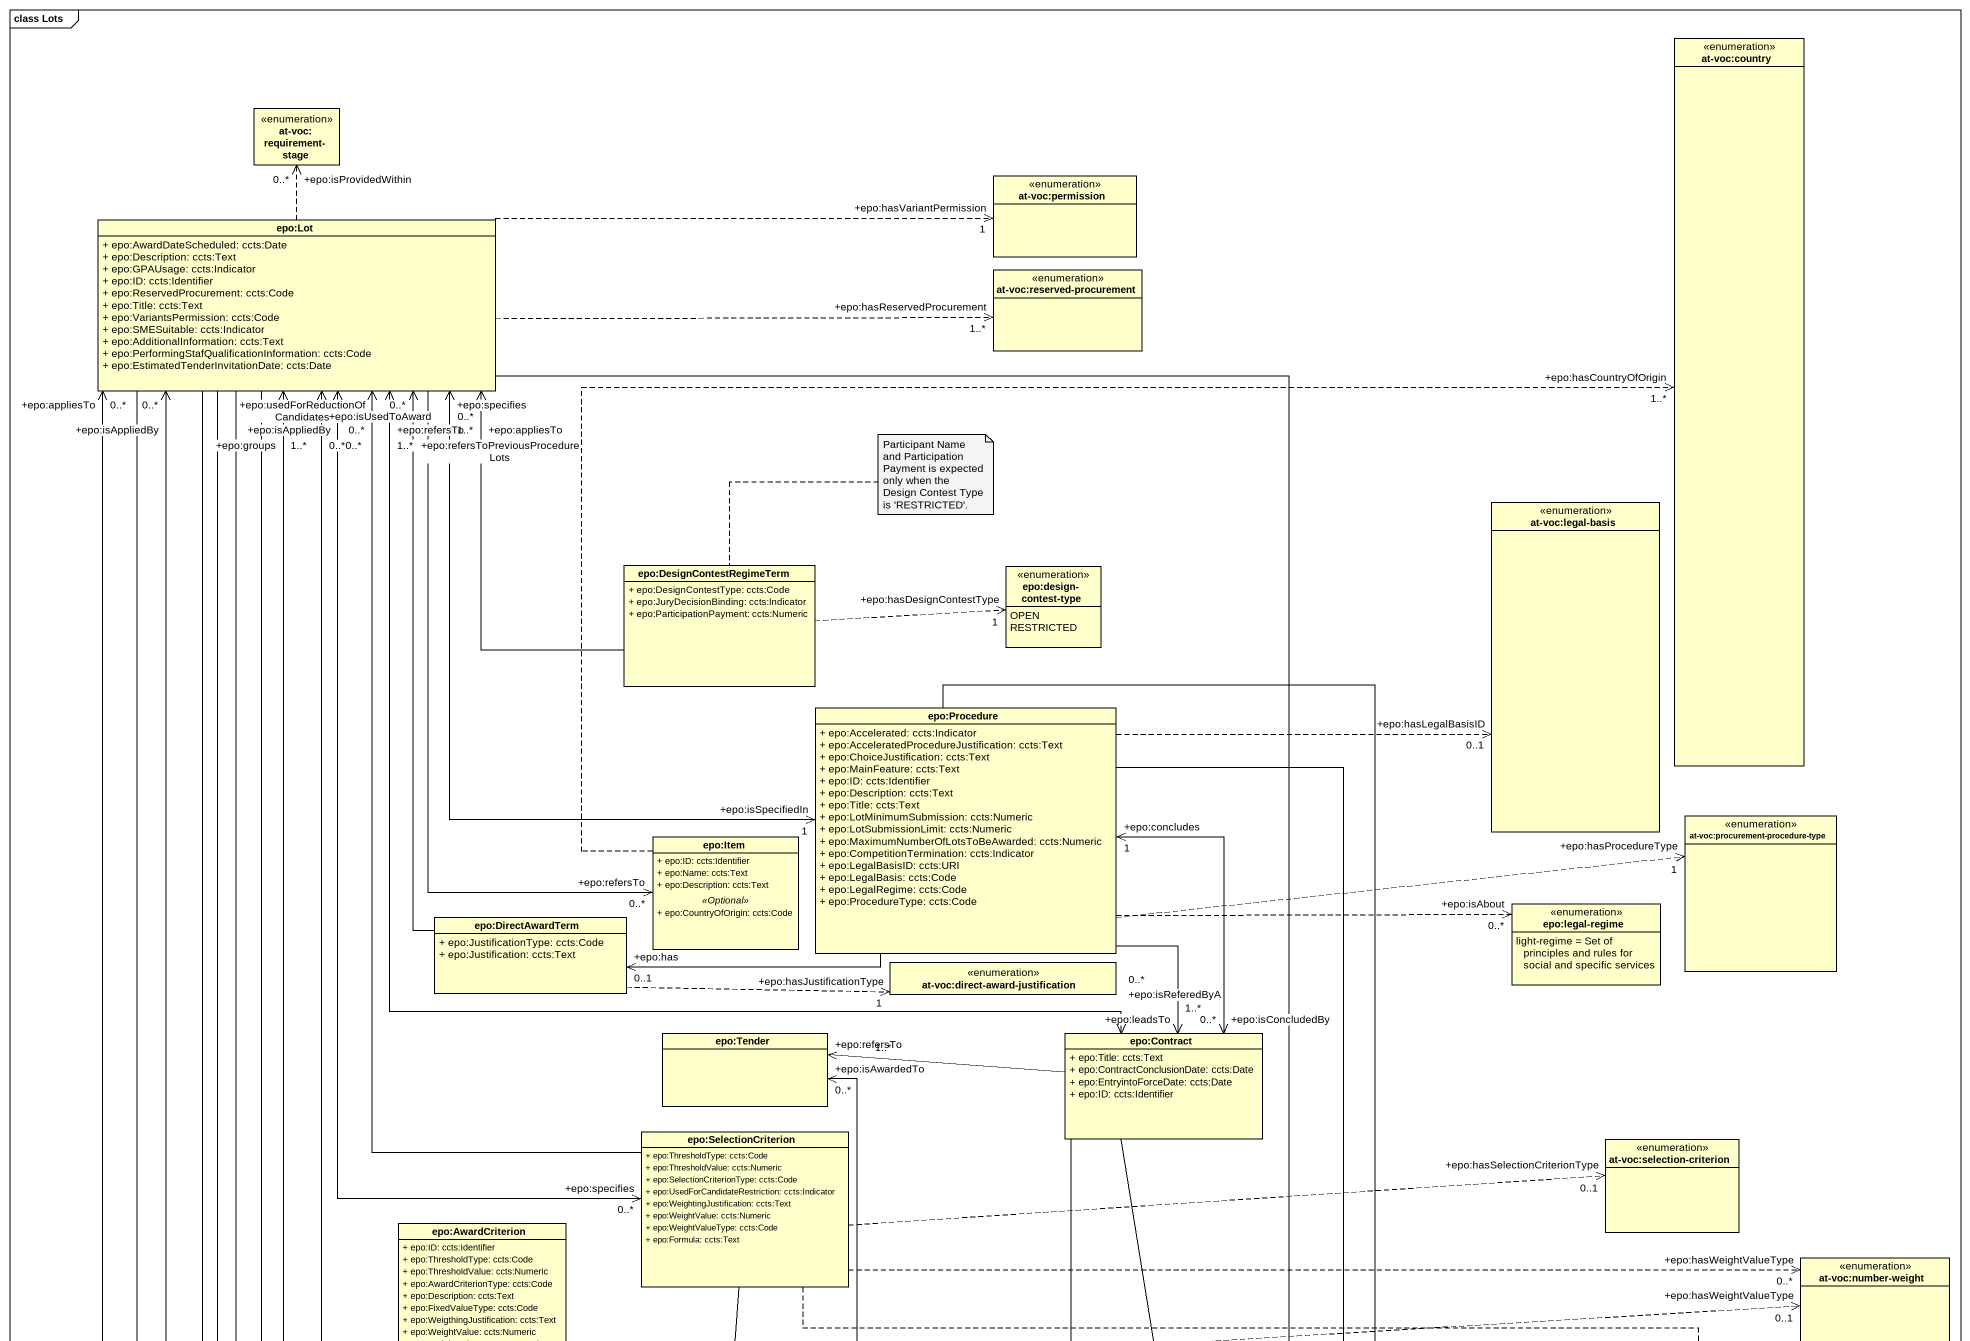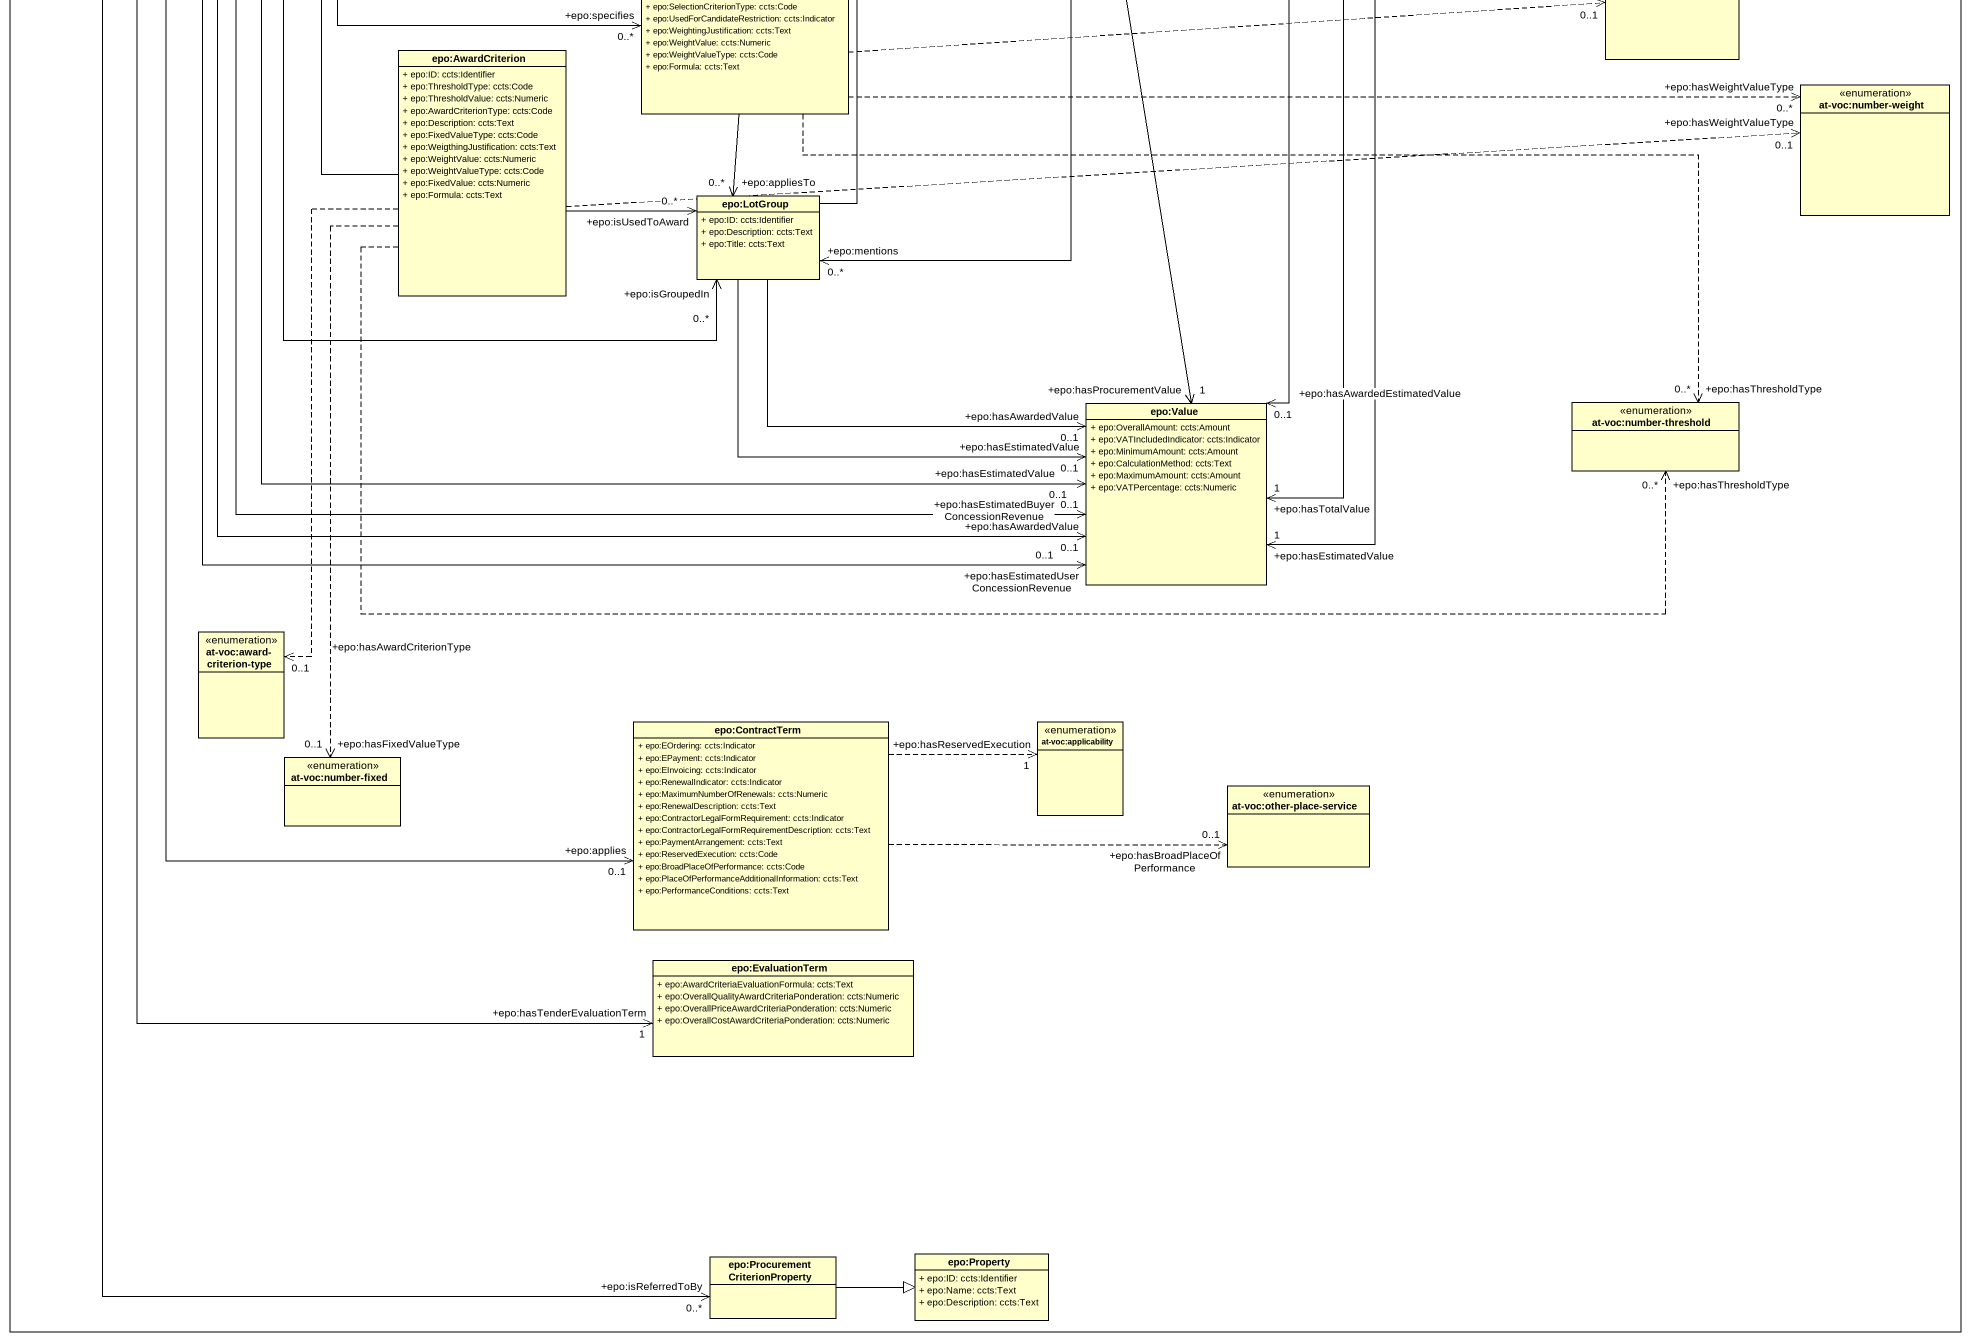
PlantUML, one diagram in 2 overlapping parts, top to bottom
@startuml
mainframe class Lots
hide circle
hide empty members
skinparam classAttributeIconSize 0
enum "at-voc:country" as at_voc_country
enum "at-voc:requirement-stage" as at_voc_requirement_stage
enum "at-voc:permission" as at_voc_permission
class "epo:Lot" as epo_Lot {
  + epo:AwardDateScheduled: ccts:Date
  + epo:Description: ccts:Text
  + epo:GPAUsage: ccts:Indicator
  + epo:ID: ccts:Identifier
  + epo:ReservedProcurement: ccts:Code
  + epo:Title: ccts:Text
  + epo:VariantsPermission: ccts:Code
  + epo:SMESuitable: ccts:Indicator
  + epo:AdditionalInformation: ccts:Text
  + epo:PerformingStafQualificationInformation: ccts:Code
  + epo:EstimatedTenderInvitationDate: ccts:Date
}
enum "at-voc:reserved-procurement" as at_voc_reserved_procurement
enum "at-voc:legal-basis" as at_voc_legal_basis
class "epo:DesignContestRegimeTerm" as epo_DesignContestRegimeTerm {
  + epo:DesignContestType: ccts:Code
  + epo:JuryDecisionBinding: ccts:Indicator
  + epo:ParticipationPayment: ccts:Numeric
}
enum "epo:design-contest-type" as epo_design_contest_type {
  OPEN
  RESTRICTED
}
class "epo:Procedure" as epo_Procedure {
  + epo:Accelerated: ccts:Indicator
  + epo:AcceleratedProcedureJustification: ccts:Text
  + epo:ChoiceJustification: ccts:Text
  + epo:MainFeature: ccts:Text
  + epo:ID: ccts:Identifier
  + epo:Description: ccts:Text
  + epo:Title: ccts:Text
  + epo:LotMinimumSubmission: ccts:Numeric
  + epo:LotSubmissionLimit: ccts:Numeric
  + epo:MaximumNumberOfLotsToBeAwarded: ccts:Numeric
  + epo:CompetitionTermination: ccts:Indicator
  + epo:LegalBasisID: ccts:URI
  + epo:LegalBasis: ccts:Code
  + epo:LegalRegime: ccts:Code
  + epo:ProcedureType: ccts:Code
}
enum "at-voc:procurement-procedure-type" as at_voc_procurement
class "epo:Item" as epo_Item {
  + epo:ID: ccts:Identifier
  + epo:Name: ccts:Text
  + epo:Description: ccts:Text
  .. <<Optional>> ..
  + epo:CountryOfOrigin: ccts:Code
}
class "epo:DirectAwardTerm" as epo_DirectAwardTerm {
  + epo:JustificationType: ccts:Code
  + epo:Justification: ccts:Text
}
enum "epo:legal-regime" as epo_legal_regime {
  light-regime = Set of principles and rules for social and specific services
}
enum "at-voc:direct-award-justification" as at_voc_direct_award
class "epo:Tender" as epo_Tender
class "epo:Contract" as epo_Contract {
  + epo:Title: ccts:Text
  + epo:ContractConclusionDate: ccts:Date
  + epo:EntryintoForceDate: ccts:Date
  + epo:ID: ccts:Identifier
}
class "epo:SelectionCriterion" as epo_SelectionCriterion {
  + epo:ThresholdType: ccts:Code
  + epo:ThresholdValue: ccts:Numeric
  + epo:SelectionCriterionType: ccts:Code
  + epo:UsedForCandidateRestriction: ccts:Indicator
  + epo:WeightingJustification: ccts:Text
  + epo:WeightValue: ccts:Numeric
  + epo:WeightValueType: ccts:Code
  + epo:Formula: ccts:Text
}
enum "at-voc:selection-criterion" as at_voc_selection_criterion
class "epo:AwardCriterion" as epo_AwardCriterion {
  + epo:ID: ccts:Identifier
  + epo:ThresholdType: ccts:Code
  + epo:ThresholdValue: ccts:Numeric
  + epo:AwardCriterionType: ccts:Code
  + epo:Description: ccts:Text
  + epo:FixedValueType: ccts:Code
  + epo:WeigthingJustification: ccts:Text
  + epo:WeightValue: ccts:Numeric
  + epo:WeightValueType: ccts:Code
  + epo:FixedValue: ccts:Numeric
  + epo:Formula: ccts:Text
}
enum "at-voc:number-weight" as at_voc_number_weight
class "epo:LotGroup" as epo_LotGroup {
  + epo:ID: ccts:Identifier
  + epo:Description: ccts:Text
  + epo:Title: ccts:Text
}
class "epo:Value" as epo_Value {
  + epo:OverallAmount: ccts:Amount
  + epo:VATIncludedIndicator: ccts:Indicator
  + epo:MinimumAmount: ccts:Amount
  + epo:CalculationMethod: ccts:Text
  + epo:MaximumAmount: ccts:Amount
  + epo:VATPercentage: ccts:Numeric
}
enum "at-voc:number-threshold" as at_voc_number_threshold
enum "at-voc:award-criterion-type" as at_voc_award_criterion_type
class "epo:ContractTerm" as epo_ContractTerm {
  + epo:EOrdering: ccts:Indicator
  + epo:EPayment: ccts:Indicator
  + epo:EInvoicing: ccts:Indicator
  + epo:RenewalIndicator: ccts:Indicator
  + epo:MaximumNumberOfRenewals: ccts:Numeric
  + epo:RenewalDescription: ccts:Text
  + epo:ContractorLegalFormRequirement: ccts:Indicator
  + epo:ContractorLegalFormRequirementDescription: ccts:Text
  + epo:PaymentArrangement: ccts:Text
  + epo:ReservedExecution: ccts:Code
  + epo:BroadPlaceOfPerformance: ccts:Code
  + epo:PlaceOfPerformanceAdditionalInformation: ccts:Text
  + epo:PerformanceConditions: ccts:Text
}
enum "at-voc:applicability" as at_voc_applicability
enum "at-voc:number-fixed" as at_voc_number_fixed
enum "at-voc:other-place-service" as at_voc_other_place_service
class "epo:EvaluationTerm" as epo_EvaluationTerm {
  + epo:AwardCriteriaEvaluationFormula: ccts:Text
  + epo:OverallQualityAwardCriteriaPonderation: ccts:Numeric
  + epo:OverallPriceAwardCriteriaPonderation: ccts:Numeric
  + epo:OverallCostAwardCriteriaPonderation: ccts:Numeric
}
class "epo:Property" as epo_Property {
  + epo:ID: ccts:Identifier
  + epo:Name: ccts:Text
  + epo:Description: ccts:Text
}
class "epo:ProcurementCriterionProperty" as epo_ProcurementCriterionProp
epo_Lot .up.> "+epo:isProvidedWithin\n0..*" at_voc_requirement_stage
epo_Lot .right.> "+epo:hasVariantPermission\n1" at_voc_permission
epo_Lot .right.> "+epo:hasReservedProcurement\n1..*" at_voc_reserved_procurement
epo_Lot --> "+epo:refersTo\n0..*" epo_Item
epo_Lot "+epo:groups\n1..*" <--> "+epo:isGroupedIn\n0..*" epo_LotGroup
epo_Lot --> "+epo:hasAwardedValue\n0..1" epo_Value
epo_Lot --> "+epo:hasEstimatedBuyerConcessionRevenue\n0..1" epo_Value
epo_Lot --> "+epo:hasEstimatedUserConcessionRevenue\n0..1" epo_Value
epo_Lot --> "+epo:hasEstimatedValue\n0..1" epo_Value
epo_Lot --> "+epo:hasAwardedEstimatedValue\n0..1" epo_Value
epo_Lot "+epo:isAppliedBy\n0..*" <--> "+epo:applies\n0..1" epo_ContractTerm
epo_Lot --> "+epo:hasTenderEvaluationTerm\n1" epo_EvaluationTerm
epo_DesignContestRegimeTerm -up-> "+epo:appliesTo\n0..*" epo_Lot
epo_DesignContestRegimeTerm .right.> "+epo:hasDesignContestType\n1" epo_design_contest_type
epo_Procedure "+epo:isSpecifiedIn\n1" <-up-> "+epo:specifies\n1..*" epo_Lot
epo_Procedure .right.> "+epo:hasLegalBasisID\n0..1" at_voc_legal_basis
epo_Procedure .right.> "+epo:hasProcedureType\n1" at_voc_procurement
epo_Procedure -left-> "+epo:has\n0..1" epo_DirectAwardTerm
epo_Procedure .right.> "+epo:isAbout\n0..*" epo_legal_regime
epo_Procedure "+epo:concludes\n1" <--> "+epo:isConcludedBy\n0..*" epo_Contract
epo_Procedure --> "+epo:leadsTo\n1..*" epo_Contract
epo_Procedure --> "+epo:hasTotalValue\n1" epo_Value
epo_Procedure --> "+epo:hasEstimatedValue\n1" epo_Value
epo_Item .right.> "+epo:hasCountryOfOrigin\n1..*" at_voc_country
epo_DirectAwardTerm -up-> "+epo:refersToPreviousProcedureLots\n0..*" epo_Lot
epo_DirectAwardTerm .right.> "+epo:hasJustificationType\n1" at_voc_direct_award
epo_Contract "+epo:isReferedByA\n0..*" <-up-> "+epo:refersTo\n1..*" epo_Lot
epo_Contract -left-> "+epo:refersTo\n1..*" epo_Tender
epo_Contract --> "+epo:mentions\n0..*" epo_LotGroup
epo_Contract --> "+epo:hasProcurementValue\n1" epo_Value
epo_SelectionCriterion -up-> "+epo:usedForReductionOfCandidates\n0..*" epo_Lot
epo_SelectionCriterion "+epo:specifies\n0..*" <-up-> "+epo:isAppliedBy\n0..*" epo_Lot
epo_SelectionCriterion .right.> "+epo:hasSelectionCriterionType\n0..1" at_voc_selection_criterion
epo_SelectionCriterion .right.> "+epo:hasWeightValueType\n0..*" at_voc_number_weight
epo_SelectionCriterion --> "+epo:appliesTo\n0..*" epo_LotGroup
epo_SelectionCriterion .right.> "+epo:hasThresholdType\n0..*" at_voc_number_threshold
epo_AwardCriterion -up-> "+epo:isUsedToAward\n0..*" epo_Lot
epo_AwardCriterion .right.> "+epo:hasWeightValueType\n0..1" at_voc_number_weight
epo_AwardCriterion -right-> "+epo:isUsedToAward\n0..*" epo_LotGroup
epo_AwardCriterion .right.> "+epo:hasThresholdType\n0..*" at_voc_number_threshold
epo_AwardCriterion ..> "+epo:hasAwardCriterionType\n0..1" at_voc_award_criterion_type
epo_AwardCriterion ..> "+epo:hasFixedValueType\n0..1" at_voc_number_fixed
epo_LotGroup -up-> "+epo:isAwardedTo\n0..*" epo_Tender
epo_LotGroup --> "+epo:hasEstimatedValue\n0..1" epo_Value
epo_LotGroup --> "+epo:hasAwardedValue\n0..1" epo_Value
epo_ContractTerm .right.> "+epo:hasReservedExecution\n1" at_voc_applicability
epo_ContractTerm .right.> "+epo:hasBroadPlaceOfPerformance\n0..1" at_voc_other_place_service
epo_ProcurementCriterionProp "+epo:isReferredToBy\n0..*" <-up-> "+epo:appliesTo\n0..*" epo_Lot
epo_ProcurementCriterionProp -right-|> epo_Property
note top of epo_DesignContestRegimeTerm : Participant Name and Participation Payment is expected only when the Design Contest Type is 'RESTRICTED'.
@enduml
